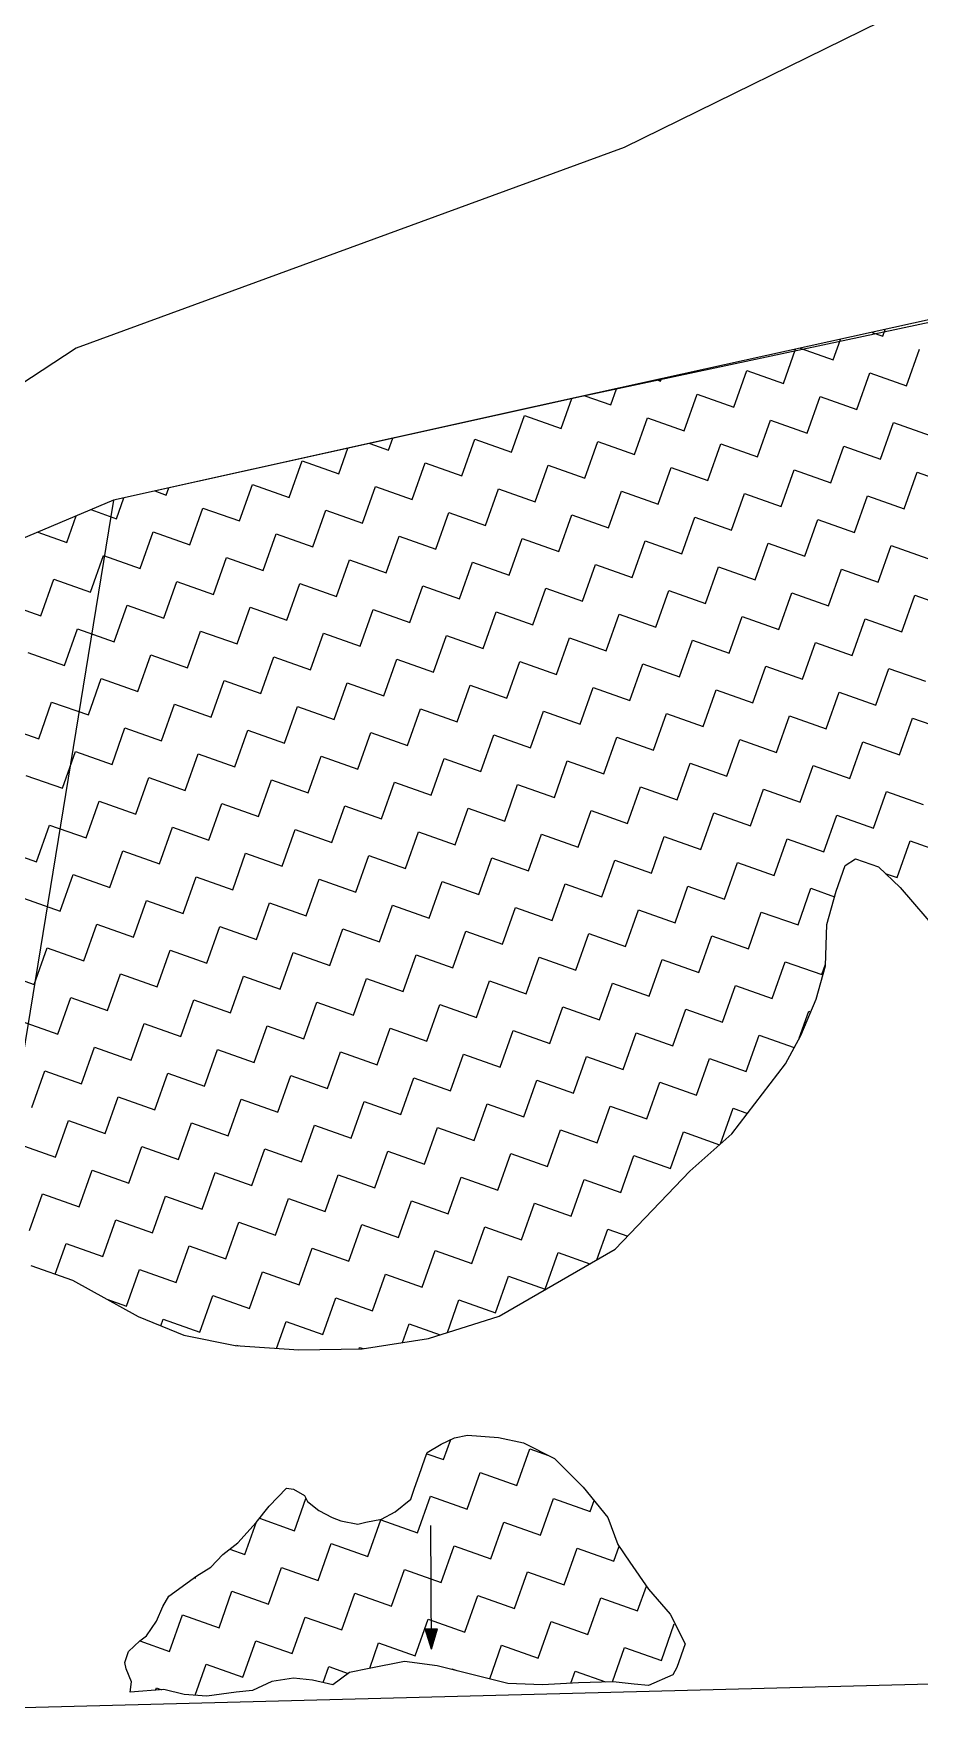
# Model space of a CAD drawing. Header units: metres. Extents: x 288063 to 291905, y 2022918 to 2025523.
# Drawn here: x 290523 to 290668.3, y 2024613.9 to 2024888.8 of the extents above; entities that cross this region are included whole.
import ezdxf

# ---------------------------------------------------------------- set-up
doc = ezdxf.new("R2010")
doc.units = ezdxf.units.M
doc.header["$MEASUREMENT"] = 0
for name, color, linetype in [('POLY_HATCH', 12, 'Continuous'), ('POLY_PARCEL', 6, 'Continuous'), ('V_BOUND_LINE', 7, 'Continuous'), ('VILLAGE BOUNDRY', 5, 'Continuous')]:
    doc.layers.add(name, color=color, linetype=linetype)

msp = doc.modelspace()

# ---------------------------------------------------------------- hatches: boundary and pattern name
h = msp.add_hatch(color=256)
h.paths.add_polyline_path([(290588.25, 2024627.28), (290587.22, 2024627.28), (290588.26, 2024623.91)])
h.paths.add_polyline_path([(290588.26, 2024623.91), (290589.28, 2024627.29), (290588.25, 2024627.28)])

# ---------------------------------------------------------------- linework, layer by layer
for points in [[(290588.26, 2024623.91), (290588.18, 2024644.22)], [(290587.22, 2024627.28), (290589.28, 2024627.29)], [(290588.26, 2024623.91), (290587.22, 2024627.28)], [(290588.26, 2024623.91), (290589.28, 2024627.29)]]:
    msp.add_lwpolyline(points)
at = {"layer": 'POLY_HATCH'}
for p, q in [((290736.33, 2024856.58), (290605.32, 2024827.67)), ((290605.32, 2024827.67), (290536.15, 2024812.34)), ((290536.15, 2024812.34), (290387.18, 2024749.51)), ((290656.08, 2024752.42), (290657.76, 2024753.54)), ((290657.76, 2024753.54), (290661.57, 2024752.19)), ((290654.59, 2024748.23), (290656.08, 2024752.42)), ((290661.57, 2024752.19), (290665.09, 2024748.8)), ((290653.09, 2024742.76), (290654.59, 2024748.23)), ((290665.09, 2024748.8), (290671.47, 2024741.4)), ((290652.84, 2024736), (290653.09, 2024742.76)), ((290651.33, 2024730.53), (290652.84, 2024736)), ((290648.79, 2024724.57), (290651.33, 2024730.53)), ((290646.28, 2024719.89), (290648.79, 2024724.57)), ((290637.5, 2024708.43), (290646.28, 2024719.89)), ((290630.61, 2024702.3), (290637.5, 2024708.43)), ((290618.36, 2024689.5), (290630.61, 2024702.3)), ((290599.37, 2024678.52), (290618.36, 2024689.5)), ((290522.58, 2024686.86), (290529.44, 2024684.43)), ((290529.44, 2024684.43), (290540.19, 2024678.48)), ((290540.19, 2024678.48), (290547.68, 2024675.4)), ((290587.8, 2024674.9), (290599.37, 2024678.52)), ((290547.68, 2024675.4), (290556.08, 2024673.71)), ((290556.08, 2024673.71), (290566.55, 2024673)), ((290566.55, 2024673), (290576.91, 2024673.19)), ((290576.91, 2024673.19), (290587.8, 2024674.9)), ((290587.57, 2024656.18), (290589.86, 2024657.57)), ((290589.86, 2024657.57), (290592.03, 2024658.6)), ((290592.03, 2024658.6), (290594.18, 2024659.04)), ((290594.18, 2024659.04), (290599.24, 2024658.64)), ((290599.24, 2024658.64), (290603.34, 2024657.79)), ((290603.34, 2024657.79), (290608.42, 2024655.2)), ((290586.25, 2024652.45), (290587.19, 2024655.12)), ((290587.19, 2024655.12), (290587.57, 2024656.18)), ((290608.42, 2024655.2), (290613.16, 2024650.52)), ((290585.5, 2024650.32), (290586.25, 2024652.45)), ((290561.66, 2024647.37), (290564.51, 2024650.36)), ((290564.51, 2024650.36), (290565.64, 2024650.16)), ((290565.64, 2024650.16), (290567.47, 2024649.11)), ((290567.47, 2024649.11), (290567.93, 2024648.15)), ((290567.93, 2024648.15), (290569.81, 2024646.68)), ((290582.33, 2024646.45), (290584.87, 2024648.54)), ((290584.87, 2024648.54), (290585.5, 2024650.32)), ((290613.16, 2024650.52), (290617.18, 2024645.5)), ((290559.52, 2024644.73), (290561.66, 2024647.37)), ((290569.81, 2024646.68), (290571.99, 2024645.51)), ((290571.99, 2024645.51), (290573.42, 2024645)), ((290580.1, 2024645.24), (290582.33, 2024646.45)), ((290617.18, 2024645.5), (290618.83, 2024641.12)), ((290556.54, 2024641.39), (290559.52, 2024644.73)), ((290573.42, 2024645), (290576.21, 2024644.42)), ((290576.21, 2024644.42), (290577.52, 2024644.75)), ((290577.52, 2024644.75), (290580.1, 2024645.24)), ((290554.06, 2024639.47), (290556.54, 2024641.39)), ((290618.83, 2024641.12), (290620.8, 2024638.22)), ((290549.82, 2024635.97), (290552.11, 2024637.36)), ((290552.11, 2024637.36), (290554.06, 2024639.47)), ((290620.8, 2024638.22), (290623.82, 2024633.75)), ((290545.23, 2024632.6), (290549.82, 2024635.97)), ((290544.24, 2024630.95), (290545.23, 2024632.6)), ((290623.82, 2024633.75), (290627.38, 2024629.69)), ((290543.19, 2024628.53), (290544.24, 2024630.95)), ((290627.38, 2024629.69), (290629.86, 2024624.82)), ((290540.44, 2024625.3), (290541.53, 2024626.12)), ((290541.53, 2024626.12), (290543.19, 2024628.53)), ((290537.99, 2024621.77), (290538.62, 2024623.55)), ((290538.62, 2024623.55), (290540.44, 2024625.3)), ((290629.86, 2024624.82), (290628.47, 2024620.91)), ((290538.21, 2024620.69), (290537.99, 2024621.77)), ((290539.07, 2024618.59), (290538.21, 2024620.69)), ((290578.04, 2024620.78), (290574.81, 2024620.13)), ((290583.84, 2024621.93), (290578.04, 2024620.78)), ((290589.19, 2024621.23), (290583.84, 2024621.93)), ((290600.76, 2024618.33), (290589.19, 2024621.23)), ((290628.47, 2024620.91), (290627.86, 2024619.73)), ((290538.86, 2024616.87), (290539.07, 2024618.59)), ((290562.08, 2024618.64), (290558.95, 2024617.15)), ((290565.67, 2024619.17), (290562.08, 2024618.64)), ((290568.76, 2024618.87), (290565.67, 2024619.17)), ((290572.09, 2024618.09), (290568.76, 2024618.87)), ((290574.81, 2024620.13), (290572.09, 2024618.09)), ((290606.48, 2024618.11), (290600.76, 2024618.33)), ((290612.39, 2024618.41), (290606.48, 2024618.11)), ((290618.06, 2024618.6), (290612.39, 2024618.41)), ((290621.51, 2024618.18), (290618.06, 2024618.6)), ((290623.83, 2024617.96), (290621.51, 2024618.18)), ((290627.86, 2024619.73), (290623.83, 2024617.96)), ((290544.41, 2024617.3), (290538.86, 2024616.87)), ((290547.73, 2024616.52), (290544.41, 2024617.3)), ((290551.42, 2024616.22), (290547.73, 2024616.52)), ((290556.27, 2024616.9), (290551.42, 2024616.22)), ((290558.95, 2024617.15), (290556.27, 2024616.9))]:
    msp.add_line(p, q, dxfattribs=at)
at = {"layer": 'POLY_HATCH', "linetype": 'Continuous'}
for p, q in [((290654.11, 2024835.35), (290655.3, 2024838.7)), ((290660.5, 2024839.85), (290662.25, 2024839.23)), ((290662.25, 2024839.23), (290662.64, 2024840.32)), ((290645.97, 2024831.46), (290647.96, 2024837.08)), ((290648.73, 2024837.25), (290654.11, 2024835.35)), ((290666.13, 2024831.09), (290668.26, 2024837.1)), ((290637.83, 2024827.58), (290639.96, 2024833.59)), ((290639.96, 2024833.59), (290645.97, 2024831.46)), ((290657.99, 2024827.21), (290660.12, 2024833.22)), ((290660.12, 2024833.22), (290666.13, 2024831.09)), ((290617.67, 2024827.96), (290618.61, 2024830.6)), ((290625.19, 2024832.06), (290625.81, 2024831.84)), ((290625.81, 2024831.84), (290625.95, 2024832.22)), ((290629.69, 2024823.7), (290631.82, 2024829.71)), ((290631.82, 2024829.71), (290637.83, 2024827.58)), ((290609.53, 2024824.07), (290611.27, 2024828.99)), ((290613.42, 2024829.46), (290617.67, 2024827.96)), ((290649.85, 2024823.32), (290651.98, 2024829.33)), ((290651.98, 2024829.33), (290657.99, 2024827.21)), ((290601.39, 2024820.19), (290603.52, 2024826.2)), ((290603.52, 2024826.2), (290609.53, 2024824.07)), ((290621.55, 2024819.82), (290623.68, 2024825.83)), ((290623.68, 2024825.83), (290629.69, 2024823.7)), ((290641.71, 2024819.44), (290643.84, 2024825.45)), ((290643.84, 2024825.45), (290649.85, 2024823.32)), ((290661.88, 2024819.07), (290664, 2024825.08)), ((290664, 2024825.08), (290670.02, 2024822.95)), ((290578.16, 2024821.65), (290581.23, 2024820.56)), ((290581.23, 2024820.56), (290581.91, 2024822.48)), ((290593.25, 2024816.31), (290595.38, 2024822.32)), ((290595.38, 2024822.32), (290601.39, 2024820.19)), ((290613.41, 2024815.93), (290615.54, 2024821.94)), ((290615.54, 2024821.94), (290621.55, 2024819.82)), ((290633.57, 2024815.56), (290635.7, 2024821.57)), ((290635.7, 2024821.57), (290641.71, 2024819.44)), ((290564.95, 2024812.8), (290567.08, 2024818.81)), ((290567.08, 2024818.81), (290573.09, 2024816.68)), ((290573.09, 2024816.68), (290574.57, 2024820.85)), ((290653.74, 2024815.18), (290655.86, 2024821.19)), ((290655.86, 2024821.19), (290661.88, 2024819.07)), ((290585.11, 2024812.42), (290587.24, 2024818.44)), ((290587.24, 2024818.44), (290593.25, 2024816.31)), ((290605.27, 2024812.05), (290607.4, 2024818.06)), ((290607.4, 2024818.06), (290613.41, 2024815.93)), ((290625.43, 2024811.68), (290627.56, 2024817.69)), ((290627.56, 2024817.69), (290633.57, 2024815.56)), ((290645.6, 2024811.3), (290647.72, 2024817.31)), ((290647.72, 2024817.31), (290653.74, 2024815.18)), ((290665.76, 2024810.93), (290667.89, 2024816.94)), ((290667.89, 2024816.94), (290673.9, 2024814.81)), ((290542.92, 2024813.84), (290544.79, 2024813.17)), ((290544.79, 2024813.17), (290545.2, 2024814.34)), ((290556.81, 2024808.92), (290558.94, 2024814.93)), ((290558.94, 2024814.93), (290564.95, 2024812.8)), ((290576.97, 2024808.54), (290579.1, 2024814.55)), ((290579.1, 2024814.55), (290585.11, 2024812.42)), ((290597.13, 2024808.17), (290599.26, 2024814.18)), ((290599.26, 2024814.18), (290605.27, 2024812.05)), ((290617.29, 2024807.79), (290619.42, 2024813.8)), ((290619.42, 2024813.8), (290625.43, 2024811.68)), ((290637.46, 2024807.42), (290639.59, 2024813.43)), ((290639.59, 2024813.43), (290645.6, 2024811.3)), ((290657.62, 2024807.04), (290659.75, 2024813.06)), ((290659.75, 2024813.06), (290665.76, 2024810.93)), ((290532.45, 2024810.78), (290536.65, 2024809.29)), ((290536.65, 2024809.29), (290537.86, 2024812.71)), ((290548.67, 2024805.03), (290550.8, 2024811.05)), ((290550.8, 2024811.05), (290556.81, 2024808.92)), ((290568.83, 2024804.66), (290570.96, 2024810.67)), ((290570.96, 2024810.67), (290576.97, 2024808.54)), ((290588.99, 2024804.29), (290591.12, 2024810.3)), ((290591.12, 2024810.3), (290597.13, 2024808.17)), ((290528.51, 2024805.41), (290530.05, 2024809.76)), ((290609.15, 2024803.91), (290611.28, 2024809.92)), ((290611.28, 2024809.92), (290617.29, 2024807.79)), ((290629.32, 2024803.54), (290631.45, 2024809.55)), ((290631.45, 2024809.55), (290637.46, 2024807.42)), ((290649.48, 2024803.16), (290651.61, 2024809.17)), ((290651.61, 2024809.17), (290657.62, 2024807.04)), ((290523.73, 2024807.1), (290528.51, 2024805.41)), ((290540.53, 2024801.15), (290542.66, 2024807.16)), ((290542.66, 2024807.16), (290548.67, 2024805.03)), ((290560.69, 2024800.78), (290562.82, 2024806.79)), ((290562.82, 2024806.79), (290568.83, 2024804.66)), ((290580.85, 2024800.4), (290582.98, 2024806.41)), ((290582.98, 2024806.41), (290588.99, 2024804.29)), ((290601.02, 2024800.03), (290603.14, 2024806.04)), ((290603.14, 2024806.04), (290609.15, 2024803.91)), ((290621.18, 2024799.65), (290623.31, 2024805.66)), ((290623.31, 2024805.66), (290629.32, 2024803.54)), ((290641.34, 2024799.28), (290643.47, 2024805.29)), ((290643.47, 2024805.29), (290649.48, 2024803.16)), ((290661.5, 2024798.9), (290663.63, 2024804.92)), ((290663.63, 2024804.92), (290669.64, 2024802.79)), ((290532.39, 2024797.27), (290534.52, 2024803.28)), ((290534.52, 2024803.28), (290540.53, 2024801.15)), ((290552.55, 2024796.89), (290554.68, 2024802.91)), ((290554.68, 2024802.91), (290560.69, 2024800.78)), ((290572.71, 2024796.52), (290574.84, 2024802.53)), ((290574.84, 2024802.53), (290580.85, 2024800.4)), ((290592.88, 2024796.15), (290595, 2024802.16)), ((290595, 2024802.16), (290601.02, 2024800.03)), ((290524.25, 2024793.39), (290526.38, 2024799.4)), ((290526.38, 2024799.4), (290532.39, 2024797.27)), ((290613.04, 2024795.77), (290615.17, 2024801.78)), ((290615.17, 2024801.78), (290621.18, 2024799.65)), ((290633.2, 2024795.4), (290635.33, 2024801.41)), ((290635.33, 2024801.41), (290641.34, 2024799.28)), ((290653.36, 2024795.02), (290655.49, 2024801.03)), ((290655.49, 2024801.03), (290661.5, 2024798.9)), ((290544.41, 2024793.01), (290546.54, 2024799.02)), ((290546.54, 2024799.02), (290552.55, 2024796.89)), ((290564.57, 2024792.64), (290566.7, 2024798.65)), ((290566.7, 2024798.65), (290572.71, 2024796.52)), ((290584.74, 2024792.26), (290586.86, 2024798.27)), ((290586.86, 2024798.27), (290592.88, 2024796.15)), ((290604.9, 2024791.89), (290607.03, 2024797.9)), ((290607.03, 2024797.9), (290613.04, 2024795.77)), ((290625.06, 2024791.51), (290627.19, 2024797.53)), ((290627.19, 2024797.53), (290633.2, 2024795.4)), ((290645.22, 2024791.14), (290647.35, 2024797.15)), ((290647.35, 2024797.15), (290653.36, 2024795.02)), ((290665.38, 2024790.76), (290667.51, 2024796.78)), ((290667.51, 2024796.78), (290673.52, 2024794.65)), ((290518.24, 2024795.52), (290524.25, 2024793.39)), ((290536.27, 2024789.13), (290538.4, 2024795.14)), ((290538.4, 2024795.14), (290544.41, 2024793.01)), ((290556.43, 2024788.76), (290558.56, 2024794.77)), ((290558.56, 2024794.77), (290564.57, 2024792.64)), ((290576.6, 2024788.38), (290578.72, 2024794.39)), ((290578.72, 2024794.39), (290584.74, 2024792.26)), ((290596.76, 2024788.01), (290598.89, 2024794.02)), ((290598.89, 2024794.02), (290604.9, 2024791.89)), ((290528.13, 2024785.25), (290530.26, 2024791.26)), ((290530.26, 2024791.26), (290536.27, 2024789.13)), ((290616.92, 2024787.63), (290619.05, 2024793.64)), ((290619.05, 2024793.64), (290625.06, 2024791.51)), ((290637.08, 2024787.26), (290639.21, 2024793.27)), ((290639.21, 2024793.27), (290645.22, 2024791.14)), ((290657.24, 2024786.88), (290659.37, 2024792.89)), ((290659.37, 2024792.89), (290665.38, 2024790.76)), ((290548.29, 2024784.87), (290550.42, 2024790.88)), ((290550.42, 2024790.88), (290556.43, 2024788.76)), ((290568.46, 2024784.5), (290570.59, 2024790.51)), ((290570.59, 2024790.51), (290576.6, 2024788.38)), ((290588.62, 2024784.12), (290590.75, 2024790.13)), ((290590.75, 2024790.13), (290596.76, 2024788.01)), ((290608.78, 2024783.75), (290610.91, 2024789.76)), ((290610.91, 2024789.76), (290616.92, 2024787.63)), ((290628.94, 2024783.37), (290631.07, 2024789.39)), ((290631.07, 2024789.39), (290637.08, 2024787.26)), ((290649.1, 2024783), (290651.23, 2024789.01)), ((290651.23, 2024789.01), (290657.24, 2024786.88)), ((290522.12, 2024787.38), (290528.13, 2024785.25)), ((290540.16, 2024780.99), (290542.28, 2024787)), ((290542.28, 2024787), (290548.29, 2024784.87)), ((290560.32, 2024780.62), (290562.45, 2024786.63)), ((290562.45, 2024786.63), (290568.46, 2024784.5)), ((290580.48, 2024780.24), (290582.61, 2024786.25)), ((290582.61, 2024786.25), (290588.62, 2024784.12)), ((290600.64, 2024779.87), (290602.77, 2024785.88)), ((290602.77, 2024785.88), (290608.78, 2024783.75)), ((290532.02, 2024777.11), (290534.14, 2024783.12)), ((290534.14, 2024783.12), (290540.16, 2024780.99)), ((290620.8, 2024779.49), (290622.93, 2024785.5)), ((290622.93, 2024785.5), (290628.94, 2024783.37)), ((290640.96, 2024779.12), (290643.09, 2024785.13)), ((290643.09, 2024785.13), (290649.1, 2024783)), ((290661.13, 2024778.74), (290663.25, 2024784.75)), ((290663.25, 2024784.75), (290669.27, 2024782.63)), ((290552.18, 2024776.73), (290554.31, 2024782.74)), ((290554.31, 2024782.74), (290560.32, 2024780.62)), ((290572.34, 2024776.36), (290574.47, 2024782.37)), ((290574.47, 2024782.37), (290580.48, 2024780.24)), ((290592.5, 2024775.98), (290594.63, 2024781.99)), ((290594.63, 2024781.99), (290600.64, 2024779.87)), ((290612.66, 2024775.61), (290614.79, 2024781.62)), ((290614.79, 2024781.62), (290620.8, 2024779.49)), ((290632.82, 2024775.23), (290634.95, 2024781.25)), ((290634.95, 2024781.25), (290640.96, 2024779.12)), ((290652.99, 2024774.86), (290655.12, 2024780.87)), ((290655.12, 2024780.87), (290661.13, 2024778.74)), ((290523.88, 2024773.22), (290526, 2024779.24)), ((290526, 2024779.24), (290532.02, 2024777.11)), ((290544.04, 2024772.85), (290546.17, 2024778.86)), ((290546.17, 2024778.86), (290552.18, 2024776.73)), ((290564.2, 2024772.48), (290566.33, 2024778.49)), ((290566.33, 2024778.49), (290572.34, 2024776.36)), ((290584.36, 2024772.1), (290586.49, 2024778.11)), ((290586.49, 2024778.11), (290592.5, 2024775.98)), ((290604.52, 2024771.73), (290606.65, 2024777.74)), ((290606.65, 2024777.74), (290612.66, 2024775.61)), ((290624.69, 2024771.35), (290626.81, 2024777.36)), ((290626.81, 2024777.36), (290632.82, 2024775.23)), ((290517.86, 2024775.35), (290523.88, 2024773.22)), ((290535.9, 2024768.97), (290538.03, 2024774.98)), ((290538.03, 2024774.98), (290544.04, 2024772.85)), ((290556.06, 2024768.59), (290558.19, 2024774.6)), ((290558.19, 2024774.6), (290564.2, 2024772.48)), ((290644.85, 2024770.98), (290646.98, 2024776.99)), ((290646.98, 2024776.99), (290652.99, 2024774.86)), ((290665.01, 2024770.6), (290667.14, 2024776.61)), ((290667.14, 2024776.61), (290673.15, 2024774.49)), ((290576.22, 2024768.22), (290578.35, 2024774.23)), ((290578.35, 2024774.23), (290584.36, 2024772.1)), ((290596.38, 2024767.84), (290598.51, 2024773.86)), ((290598.51, 2024773.86), (290604.52, 2024771.73)), ((290616.55, 2024767.47), (290618.67, 2024773.48)), ((290618.67, 2024773.48), (290624.69, 2024771.35)), ((290636.71, 2024767.09), (290638.84, 2024773.11)), ((290638.84, 2024773.11), (290644.85, 2024770.98)), ((290656.87, 2024766.72), (290659, 2024772.73)), ((290659, 2024772.73), (290665.01, 2024770.6)), ((290527.76, 2024765.09), (290529.89, 2024771.1)), ((290529.89, 2024771.1), (290535.9, 2024768.97)), ((290547.92, 2024764.71), (290550.05, 2024770.72)), ((290550.05, 2024770.72), (290556.06, 2024768.59)), ((290568.08, 2024764.34), (290570.21, 2024770.35)), ((290570.21, 2024770.35), (290576.22, 2024768.22)), ((290588.24, 2024763.96), (290590.37, 2024769.97)), ((290590.37, 2024769.97), (290596.38, 2024767.84)), ((290608.41, 2024763.59), (290610.53, 2024769.6)), ((290610.53, 2024769.6), (290616.55, 2024767.47)), ((290628.57, 2024763.21), (290630.7, 2024769.22)), ((290630.7, 2024769.22), (290636.71, 2024767.09)), ((290521.75, 2024767.21), (290527.76, 2024765.09)), ((290539.78, 2024760.83), (290541.91, 2024766.84)), ((290541.91, 2024766.84), (290547.92, 2024764.71)), ((290559.94, 2024760.45), (290562.07, 2024766.46)), ((290562.07, 2024766.46), (290568.08, 2024764.34)), ((290648.73, 2024762.84), (290650.86, 2024768.85)), ((290650.86, 2024768.85), (290656.87, 2024766.72)), ((290580.1, 2024760.08), (290582.23, 2024766.09)), ((290582.23, 2024766.09), (290588.24, 2024763.96)), ((290600.27, 2024759.7), (290602.39, 2024765.72)), ((290602.39, 2024765.72), (290608.41, 2024763.59)), ((290620.43, 2024759.33), (290622.56, 2024765.34)), ((290622.56, 2024765.34), (290628.57, 2024763.21)), ((290640.59, 2024758.96), (290642.72, 2024764.97)), ((290642.72, 2024764.97), (290648.73, 2024762.84)), ((290660.75, 2024758.58), (290662.88, 2024764.59)), ((290662.88, 2024764.59), (290668.89, 2024762.46)), ((290531.64, 2024756.95), (290533.77, 2024762.96)), ((290533.77, 2024762.96), (290539.78, 2024760.83)), ((290551.8, 2024756.57), (290553.93, 2024762.58)), ((290553.93, 2024762.58), (290559.94, 2024760.45)), ((290571.96, 2024756.2), (290574.09, 2024762.21)), ((290574.09, 2024762.21), (290580.1, 2024760.08)), ((290592.13, 2024755.82), (290594.26, 2024761.83)), ((290594.26, 2024761.83), (290600.27, 2024759.7)), ((290612.29, 2024755.45), (290614.42, 2024761.46)), ((290614.42, 2024761.46), (290620.43, 2024759.33)), ((290632.45, 2024755.07), (290634.58, 2024761.08)), ((290634.58, 2024761.08), (290640.59, 2024758.96)), ((290523.5, 2024753.06), (290525.63, 2024759.07)), ((290525.63, 2024759.07), (290531.64, 2024756.95)), ((290543.66, 2024752.69), (290545.79, 2024758.7)), ((290545.79, 2024758.7), (290551.8, 2024756.57)), ((290563.82, 2024752.31), (290565.95, 2024758.32)), ((290565.95, 2024758.32), (290571.96, 2024756.2)), ((290652.61, 2024754.7), (290654.74, 2024760.71)), ((290654.74, 2024760.71), (290660.75, 2024758.58)), ((290583.99, 2024751.94), (290586.12, 2024757.95)), ((290586.12, 2024757.95), (290592.13, 2024755.82)), ((290604.15, 2024751.56), (290606.28, 2024757.58)), ((290606.28, 2024757.58), (290612.29, 2024755.45)), ((290624.31, 2024751.19), (290626.44, 2024757.2)), ((290626.44, 2024757.2), (290632.45, 2024755.07)), ((290644.47, 2024750.82), (290646.6, 2024756.83)), ((290646.6, 2024756.83), (290652.61, 2024754.7)), ((290664.63, 2024750.44), (290666.76, 2024756.45)), ((290666.76, 2024756.45), (290672.77, 2024754.32)), ((290517.49, 2024755.19), (290523.5, 2024753.06)), ((290535.52, 2024748.81), (290537.65, 2024754.82)), ((290537.65, 2024754.82), (290543.66, 2024752.69)), ((290555.69, 2024748.43), (290557.81, 2024754.44)), ((290557.81, 2024754.44), (290563.82, 2024752.31)), ((290575.85, 2024748.06), (290577.98, 2024754.07)), ((290577.98, 2024754.07), (290583.99, 2024751.94)), ((290596.01, 2024747.68), (290598.14, 2024753.69)), ((290598.14, 2024753.69), (290604.15, 2024751.56)), ((290616.17, 2024747.31), (290618.3, 2024753.32)), ((290618.3, 2024753.32), (290624.31, 2024751.19)), ((290636.33, 2024746.93), (290638.46, 2024752.94)), ((290638.46, 2024752.94), (290644.47, 2024750.82)), ((290527.38, 2024744.92), (290529.51, 2024750.93)), ((290529.51, 2024750.93), (290535.52, 2024748.81)), ((290547.55, 2024744.55), (290549.67, 2024750.56)), ((290549.67, 2024750.56), (290555.69, 2024748.43)), ((290567.71, 2024744.17), (290569.84, 2024750.19)), ((290569.84, 2024750.19), (290575.85, 2024748.06)), ((290587.87, 2024743.8), (290590, 2024749.81)), ((290590, 2024749.81), (290596.01, 2024747.68)), ((290662.65, 2024751.14), (290664.63, 2024750.44)), ((290521.37, 2024747.05), (290527.38, 2024744.92)), ((290608.03, 2024743.43), (290610.16, 2024749.44)), ((290610.16, 2024749.44), (290616.17, 2024747.31)), ((290628.19, 2024743.05), (290630.32, 2024749.06)), ((290630.32, 2024749.06), (290636.33, 2024746.93)), ((290648.36, 2024742.68), (290650.48, 2024748.69)), ((290650.48, 2024748.69), (290654.34, 2024747.32)), ((290539.41, 2024740.67), (290541.53, 2024746.68)), ((290541.53, 2024746.68), (290547.55, 2024744.55)), ((290559.57, 2024740.29), (290561.7, 2024746.3)), ((290561.7, 2024746.3), (290567.71, 2024744.17)), ((290579.73, 2024739.92), (290581.86, 2024745.93)), ((290581.86, 2024745.93), (290587.87, 2024743.8)), ((290599.89, 2024739.54), (290602.02, 2024745.55)), ((290602.02, 2024745.55), (290608.03, 2024743.43)), ((290620.05, 2024739.17), (290622.18, 2024745.18)), ((290622.18, 2024745.18), (290628.19, 2024743.05)), ((290640.22, 2024738.79), (290642.34, 2024744.8)), ((290642.34, 2024744.8), (290648.36, 2024742.68)), ((290531.27, 2024736.78), (290533.39, 2024742.79)), ((290533.39, 2024742.79), (290539.41, 2024740.67)), ((290551.43, 2024736.41), (290553.56, 2024742.42)), ((290553.56, 2024742.42), (290559.57, 2024740.29)), ((290571.59, 2024736.03), (290573.72, 2024742.05)), ((290573.72, 2024742.05), (290579.73, 2024739.92)), ((290591.75, 2024735.66), (290593.88, 2024741.67)), ((290593.88, 2024741.67), (290599.89, 2024739.54)), ((290523.13, 2024732.9), (290525.26, 2024738.91)), ((290525.26, 2024738.91), (290531.27, 2024736.78)), ((290611.91, 2024735.29), (290614.04, 2024741.3)), ((290614.04, 2024741.3), (290620.05, 2024739.17)), ((290632.08, 2024734.91), (290634.2, 2024740.92)), ((290634.2, 2024740.92), (290640.22, 2024738.79)), ((290543.29, 2024732.53), (290545.42, 2024738.54)), ((290545.42, 2024738.54), (290551.43, 2024736.41)), ((290563.45, 2024732.15), (290565.58, 2024738.16)), ((290565.58, 2024738.16), (290571.59, 2024736.03)), ((290583.61, 2024731.78), (290585.74, 2024737.79)), ((290585.74, 2024737.79), (290591.75, 2024735.66)), ((290603.77, 2024731.4), (290605.9, 2024737.41)), ((290605.9, 2024737.41), (290611.91, 2024735.29)), ((290623.94, 2024731.03), (290626.06, 2024737.04)), ((290626.06, 2024737.04), (290632.08, 2024734.91)), ((290644.1, 2024730.65), (290646.23, 2024736.66)), ((290646.23, 2024736.66), (290652.24, 2024734.54)), ((290652.24, 2024734.54), (290652.85, 2024736.25)), ((290517.12, 2024735.03), (290523.13, 2024732.9)), ((290535.15, 2024728.64), (290537.28, 2024734.65)), ((290537.28, 2024734.65), (290543.29, 2024732.53)), ((290555.31, 2024728.27), (290557.44, 2024734.28)), ((290557.44, 2024734.28), (290563.45, 2024732.15)), ((290575.47, 2024727.89), (290577.6, 2024733.91)), ((290577.6, 2024733.91), (290583.61, 2024731.78)), ((290595.63, 2024727.52), (290597.76, 2024733.53)), ((290597.76, 2024733.53), (290603.77, 2024731.4)), ((290527.01, 2024724.76), (290529.14, 2024730.77)), ((290529.14, 2024730.77), (290535.15, 2024728.64)), ((290615.8, 2024727.15), (290617.93, 2024733.16)), ((290617.93, 2024733.16), (290623.94, 2024731.03)), ((290635.96, 2024726.77), (290638.09, 2024732.78)), ((290638.09, 2024732.78), (290644.1, 2024730.65)), ((290547.17, 2024724.39), (290549.3, 2024730.4)), ((290549.3, 2024730.4), (290555.31, 2024728.27)), ((290567.33, 2024724.01), (290569.46, 2024730.02)), ((290569.46, 2024730.02), (290575.47, 2024727.89)), ((290587.49, 2024723.64), (290589.62, 2024729.65)), ((290589.62, 2024729.65), (290595.63, 2024727.52)), ((290607.66, 2024723.26), (290609.79, 2024729.27)), ((290609.79, 2024729.27), (290615.8, 2024727.15)), ((290627.82, 2024722.89), (290629.95, 2024728.9)), ((290629.95, 2024728.9), (290635.96, 2024726.77)), ((290648.55, 2024724.13), (290650.11, 2024728.53)), ((290650.11, 2024728.53), (290650.43, 2024728.41)), ((290521, 2024726.89), (290527.01, 2024724.76)), ((290539.03, 2024720.5), (290541.16, 2024726.52)), ((290541.16, 2024726.52), (290547.17, 2024724.39)), ((290559.19, 2024720.13), (290561.32, 2024726.14)), ((290561.32, 2024726.14), (290567.33, 2024724.01)), ((290579.36, 2024719.76), (290581.48, 2024725.77)), ((290581.48, 2024725.77), (290587.49, 2024723.64)), ((290599.52, 2024719.38), (290601.65, 2024725.39)), ((290601.65, 2024725.39), (290607.66, 2024723.26)), ((290530.89, 2024716.62), (290533.02, 2024722.63)), ((290533.02, 2024722.63), (290539.03, 2024720.5)), ((290619.68, 2024719.01), (290621.81, 2024725.02)), ((290621.81, 2024725.02), (290627.82, 2024722.89)), ((290639.84, 2024718.63), (290641.97, 2024724.64)), ((290641.97, 2024724.64), (290647.73, 2024722.6)), ((290551.05, 2024716.25), (290553.18, 2024722.26)), ((290553.18, 2024722.26), (290559.19, 2024720.13)), ((290571.22, 2024715.87), (290573.34, 2024721.88)), ((290573.34, 2024721.88), (290579.36, 2024719.76)), ((290591.38, 2024715.5), (290593.51, 2024721.51)), ((290593.51, 2024721.51), (290599.52, 2024719.38)), ((290611.54, 2024715.12), (290613.67, 2024721.13)), ((290613.67, 2024721.13), (290619.68, 2024719.01)), ((290631.7, 2024714.75), (290633.83, 2024720.76)), ((290633.83, 2024720.76), (290639.84, 2024718.63)), ((290522.75, 2024712.74), (290524.88, 2024718.75)), ((290524.88, 2024718.75), (290530.89, 2024716.62)), ((290542.91, 2024712.36), (290545.04, 2024718.38)), ((290545.04, 2024718.38), (290551.05, 2024716.25)), ((290563.08, 2024711.99), (290565.2, 2024718)), ((290565.2, 2024718), (290571.22, 2024715.87)), ((290583.24, 2024711.62), (290585.37, 2024717.63)), ((290585.37, 2024717.63), (290591.38, 2024715.5)), ((290603.4, 2024711.24), (290605.53, 2024717.25)), ((290605.53, 2024717.25), (290611.54, 2024715.12)), ((290623.56, 2024710.87), (290625.69, 2024716.88)), ((290625.69, 2024716.88), (290631.7, 2024714.75)), ((290534.77, 2024708.48), (290536.9, 2024714.49)), ((290536.9, 2024714.49), (290542.91, 2024712.36)), ((290554.94, 2024708.11), (290557.06, 2024714.12)), ((290557.06, 2024714.12), (290563.08, 2024711.99)), ((290575.1, 2024707.73), (290577.23, 2024713.74)), ((290577.23, 2024713.74), (290583.24, 2024711.62)), ((290595.26, 2024707.36), (290597.39, 2024713.37)), ((290597.39, 2024713.37), (290603.4, 2024711.24)), ((290615.42, 2024706.98), (290617.55, 2024712.99)), ((290617.55, 2024712.99), (290623.56, 2024710.87)), ((290635.64, 2024706.78), (290637.71, 2024712.62)), ((290637.71, 2024712.62), (290640.07, 2024711.79)), ((290526.63, 2024704.6), (290528.76, 2024710.61)), ((290528.76, 2024710.61), (290534.77, 2024708.48)), ((290546.8, 2024704.22), (290548.93, 2024710.24)), ((290548.93, 2024710.24), (290554.94, 2024708.11)), ((290566.96, 2024703.85), (290569.09, 2024709.86)), ((290569.09, 2024709.86), (290575.1, 2024707.73)), ((290587.12, 2024703.48), (290589.25, 2024709.49)), ((290589.25, 2024709.49), (290595.26, 2024707.36)), ((290607.28, 2024703.1), (290609.41, 2024709.11)), ((290609.41, 2024709.11), (290615.42, 2024706.98)), ((290627.44, 2024702.73), (290629.57, 2024708.74)), ((290629.57, 2024708.74), (290635.49, 2024706.64)), ((290520.62, 2024706.73), (290526.63, 2024704.6)), ((290538.66, 2024700.34), (290540.79, 2024706.35)), ((290540.79, 2024706.35), (290546.8, 2024704.22)), ((290558.82, 2024699.97), (290560.95, 2024705.98)), ((290560.95, 2024705.98), (290566.96, 2024703.85)), ((290578.98, 2024699.59), (290581.11, 2024705.6)), ((290581.11, 2024705.6), (290587.12, 2024703.48)), ((290599.14, 2024699.22), (290601.27, 2024705.23)), ((290601.27, 2024705.23), (290607.28, 2024703.1)), ((290619.3, 2024698.84), (290621.43, 2024704.86)), ((290621.43, 2024704.86), (290627.44, 2024702.73)), ((290530.52, 2024696.46), (290532.65, 2024702.47)), ((290532.65, 2024702.47), (290538.66, 2024700.34)), ((290550.68, 2024696.09), (290552.81, 2024702.1)), ((290552.81, 2024702.1), (290558.82, 2024699.97)), ((290570.84, 2024695.71), (290572.97, 2024701.72)), ((290572.97, 2024701.72), (290578.98, 2024699.59)), ((290591, 2024695.34), (290593.13, 2024701.35)), ((290593.13, 2024701.35), (290599.14, 2024699.22)), ((290611.16, 2024694.96), (290613.29, 2024700.97)), ((290613.29, 2024700.97), (290619.3, 2024698.84)), ((290522.38, 2024692.58), (290524.51, 2024698.59)), ((290524.51, 2024698.59), (290530.52, 2024696.46)), ((290542.54, 2024692.2), (290544.67, 2024698.21)), ((290544.67, 2024698.21), (290550.68, 2024696.09)), ((290562.7, 2024691.83), (290564.83, 2024697.84)), ((290564.83, 2024697.84), (290570.84, 2024695.71)), ((290582.86, 2024691.45), (290584.99, 2024697.46)), ((290584.99, 2024697.46), (290591, 2024695.34)), ((290603.03, 2024691.08), (290605.15, 2024697.09)), ((290605.15, 2024697.09), (290611.16, 2024694.96)), ((290534.4, 2024688.32), (290536.53, 2024694.33)), ((290536.53, 2024694.33), (290542.54, 2024692.2)), ((290554.56, 2024687.95), (290556.69, 2024693.96)), ((290556.69, 2024693.96), (290562.7, 2024691.83)), ((290574.72, 2024687.57), (290576.85, 2024693.58)), ((290576.85, 2024693.58), (290582.86, 2024691.45)), ((290594.89, 2024687.2), (290597.01, 2024693.21)), ((290597.01, 2024693.21), (290603.03, 2024691.08)), ((290615.39, 2024687.78), (290617.18, 2024692.83)), ((290617.18, 2024692.83), (290620.45, 2024691.67)), ((290526.61, 2024685.43), (290528.39, 2024690.45)), ((290528.39, 2024690.45), (290534.4, 2024688.32)), ((290546.42, 2024684.06), (290548.55, 2024690.07)), ((290548.55, 2024690.07), (290554.56, 2024687.95)), ((290566.58, 2024683.69), (290568.71, 2024689.7)), ((290568.71, 2024689.7), (290574.72, 2024687.57)), ((290586.75, 2024683.31), (290588.87, 2024689.33)), ((290588.87, 2024689.33), (290594.89, 2024687.2)), ((290606.91, 2024682.94), (290609.04, 2024688.95)), ((290609.04, 2024688.95), (290614.23, 2024687.11)), ((290538.28, 2024680.18), (290540.41, 2024686.19)), ((290540.41, 2024686.19), (290546.42, 2024684.06)), ((290558.44, 2024679.81), (290560.57, 2024685.82)), ((290560.57, 2024685.82), (290566.58, 2024683.69)), ((290578.61, 2024679.43), (290580.73, 2024685.44)), ((290580.73, 2024685.44), (290586.75, 2024683.31)), ((290598.77, 2024679.06), (290600.9, 2024685.07)), ((290600.9, 2024685.07), (290606.91, 2024682.94)), ((290535.05, 2024681.33), (290538.28, 2024680.18)), ((290550.3, 2024675.92), (290552.43, 2024681.93)), ((290552.43, 2024681.93), (290558.44, 2024679.81)), ((290570.47, 2024675.55), (290572.6, 2024681.56)), ((290572.6, 2024681.56), (290578.61, 2024679.43)), ((290590.87, 2024675.86), (290592.76, 2024681.19)), ((290592.76, 2024681.19), (290598.77, 2024679.06)), ((290543.9, 2024676.95), (290544.29, 2024678.05)), ((290544.29, 2024678.05), (290550.3, 2024675.92)), ((290562.89, 2024673.25), (290564.46, 2024677.68)), ((290564.46, 2024677.68), (290570.47, 2024675.55)), ((290583.53, 2024674.23), (290584.62, 2024677.3)), ((290584.62, 2024677.3), (290589.71, 2024675.5)), ((290556.28, 2024673.7), (290556.32, 2024673.79)), ((290556.32, 2024673.79), (290556.67, 2024673.67)), ((290576.39, 2024673.18), (290576.48, 2024673.42)), ((290576.48, 2024673.42), (290577.06, 2024673.21)), ((290590.25, 2024655.01), (290591.42, 2024658.31)), ((290602.28, 2024650.76), (290604.4, 2024656.77)), ((290604.4, 2024656.77), (290607.47, 2024655.68)), ((290587.5, 2024655.99), (290590.25, 2024655.01)), ((290594.14, 2024646.87), (290596.26, 2024652.88)), ((290596.26, 2024652.88), (290602.28, 2024650.76)), ((290565.83, 2024643.36), (290567.7, 2024648.63)), ((290586, 2024642.99), (290588.13, 2024649)), ((290588.13, 2024649), (290594.14, 2024646.87)), ((290606.16, 2024642.62), (290608.29, 2024648.63)), ((290608.29, 2024648.63), (290614.3, 2024646.5)), ((290614.3, 2024646.5), (290614.94, 2024648.3)), ((290560.07, 2024645.41), (290565.83, 2024643.36)), ((290557.7, 2024639.48), (290559.58, 2024644.8)), ((290577.86, 2024639.11), (290579.99, 2024645.12)), ((290579.99, 2024645.12), (290586, 2024642.99)), ((290598.02, 2024638.73), (290600.15, 2024644.74)), ((290600.15, 2024644.74), (290606.16, 2024642.62)), ((290555.21, 2024640.36), (290557.7, 2024639.48)), ((290569.72, 2024635.22), (290571.85, 2024641.24)), ((290571.85, 2024641.24), (290577.86, 2024639.11)), ((290589.88, 2024634.85), (290592.01, 2024640.86)), ((290592.01, 2024640.86), (290598.02, 2024638.73)), ((290610.04, 2024634.48), (290612.17, 2024640.49)), ((290612.17, 2024640.49), (290618.18, 2024638.36)), ((290618.18, 2024638.36), (290619.05, 2024640.8)), ((290561.58, 2024631.34), (290563.71, 2024637.35)), ((290563.71, 2024637.35), (290569.72, 2024635.22)), ((290549.39, 2024635.66), (290549.56, 2024635.6)), ((290549.56, 2024635.6), (290549.64, 2024635.84)), ((290581.74, 2024630.97), (290583.87, 2024636.98)), ((290583.87, 2024636.98), (290589.88, 2024634.85)), ((290601.9, 2024630.59), (290604.03, 2024636.6)), ((290604.03, 2024636.6), (290610.04, 2024634.48)), ((290553.44, 2024627.46), (290555.57, 2024633.47)), ((290555.57, 2024633.47), (290561.58, 2024631.34)), ((290573.6, 2024627.09), (290575.73, 2024633.1)), ((290575.73, 2024633.1), (290581.74, 2024630.97)), ((290593.76, 2024626.71), (290595.89, 2024632.72)), ((290595.89, 2024632.72), (290601.9, 2024630.59)), ((290613.92, 2024626.34), (290616.05, 2024632.35)), ((290616.05, 2024632.35), (290622.06, 2024630.22)), ((290622.06, 2024630.22), (290623.49, 2024634.24)), ((290545.3, 2024623.58), (290547.43, 2024629.59)), ((290547.43, 2024629.59), (290553.44, 2024627.46)), ((290565.46, 2024623.2), (290567.59, 2024629.21)), ((290567.59, 2024629.21), (290573.6, 2024627.09)), ((290585.62, 2024622.83), (290587.75, 2024628.84)), ((290587.75, 2024628.84), (290593.76, 2024626.71)), ((290605.78, 2024622.45), (290607.91, 2024628.46)), ((290607.91, 2024628.46), (290613.92, 2024626.34)), ((290625.95, 2024622.08), (290628.07, 2024628.09)), ((290628.07, 2024628.09), (290628.22, 2024628.04)), ((290540.44, 2024625.3), (290545.3, 2024623.58)), ((290557.32, 2024619.32), (290559.45, 2024625.33)), ((290559.45, 2024625.33), (290565.46, 2024623.2)), ((290578.14, 2024620.8), (290579.61, 2024624.96)), ((290579.61, 2024624.96), (290585.62, 2024622.83)), ((290597.82, 2024619.07), (290599.77, 2024624.58)), ((290599.77, 2024624.58), (290605.78, 2024622.45)), ((290617.95, 2024618.6), (290619.93, 2024624.21)), ((290619.93, 2024624.21), (290625.95, 2024622.08)), ((290549.51, 2024616.38), (290551.31, 2024621.45)), ((290551.31, 2024621.45), (290557.32, 2024619.32)), ((290570.54, 2024618.45), (290571.47, 2024621.07)), ((290571.47, 2024621.07), (290574.59, 2024619.97)), ((290591.61, 2024620.63), (290591.63, 2024620.7)), ((290591.63, 2024620.7), (290592.41, 2024620.42)), ((290611.09, 2024618.34), (290611.8, 2024620.33)), ((290611.8, 2024620.33), (290616.78, 2024618.56)), ((290543.04, 2024617.19), (290543.17, 2024617.57)), ((290543.17, 2024617.57), (290544.01, 2024617.27))]:
    msp.add_line(p, q, dxfattribs=at)
at = {"layer": 'POLY_PARCEL'}
for p, q in [((290536.15, 2024812.34), (290503.75, 2024613.89)), ((290503.75, 2024613.89), (290722.72, 2024619.62))]:
    msp.add_line(p, q, dxfattribs=at)
at = {"layer": 'V_BOUND_LINE'}
for p, q in [((290670.9, 2024841.67), (290612.93, 2024829.36)), ((290612.93, 2024829.36), (290536.15, 2024812.34)), ((290536.15, 2024812.34), (290403.54, 2024756.46))]:
    msp.add_line(p, q, dxfattribs=at)
at = {"layer": 'VILLAGE BOUNDRY'}
for p, q in [((290664.82, 2024892.22), (290619.84, 2024870.16)), ((290619.84, 2024870.16), (290530, 2024837.26)), ((290530, 2024837.26), (290496.24, 2024815.12))]:
    msp.add_line(p, q, dxfattribs=at)

doc.saveas('drawing.dxf')
